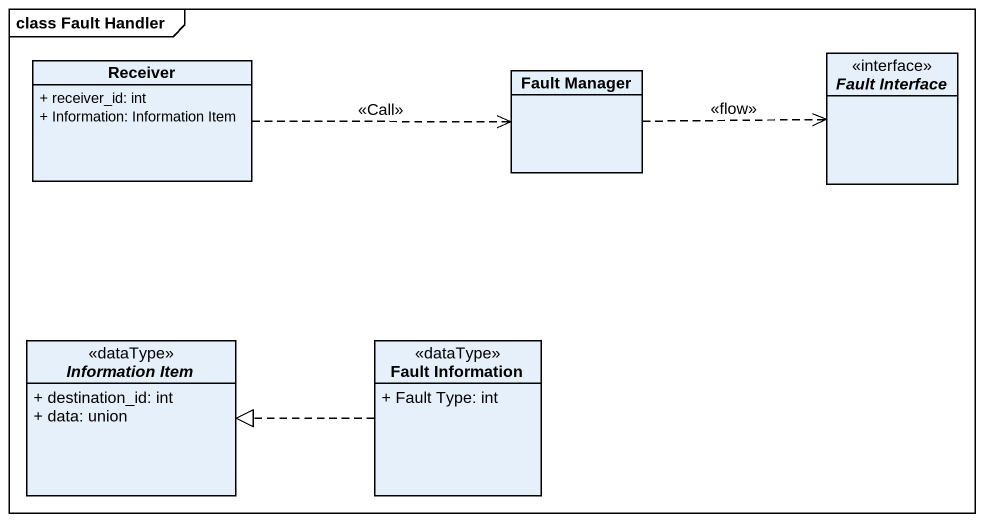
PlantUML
@startuml
mainframe class Fault Handler
hide circle
hide empty members
skinparam classAttributeIconSize 0
interface "Fault Interface" as Fault_Interface
class Receiver {
  + receiver_id: int
  + Information: Information Item
}
class "Fault Manager" as Fault_Manager
abstract class "Information Item" as Information_Item <<dataType>> {
  + destination_id: int
  + data: union
}
class "Fault Information" as Fault_Information <<dataType>> {
  + Fault Type: int
}
Receiver .right.> Fault_Manager : <<Call>>
Fault_Manager .right.> Fault_Interface : <<flow>>
Fault_Information .left.|> Information_Item
@enduml
